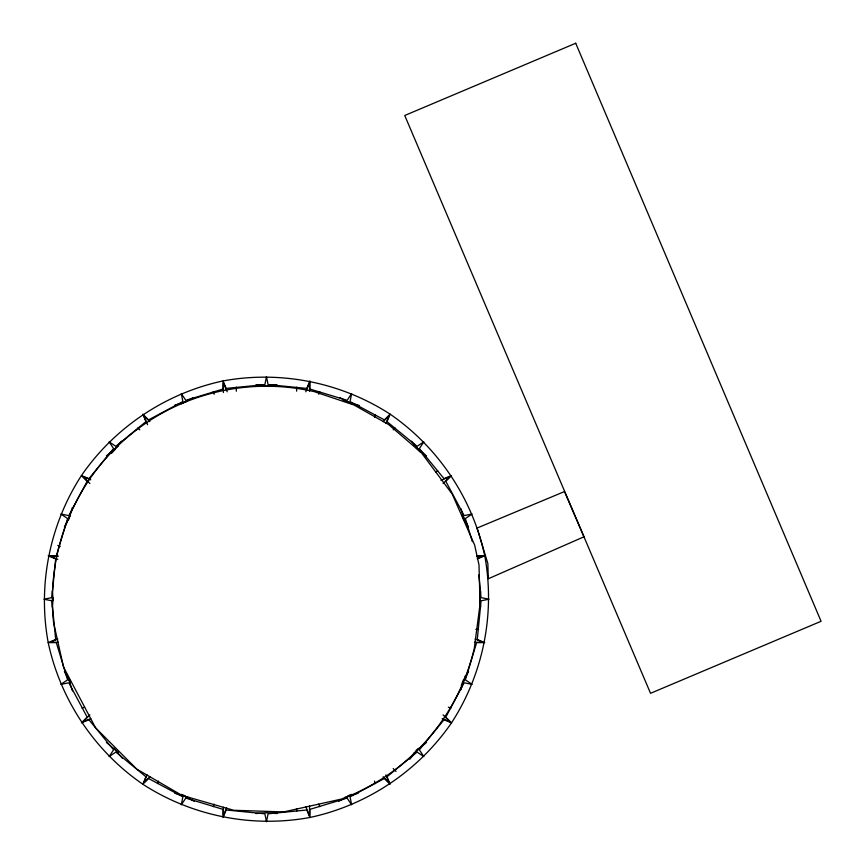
<?xml version="1.0" encoding="UTF-8"?>
<svg xmlns="http://www.w3.org/2000/svg" width="865" height="865" viewBox="0 0 865 865"><rect width="100%" height="100%" fill="white"/><g stroke="black" fill="none" stroke-linecap="round" stroke-linejoin="round"><path stroke-width="1.3" d="M52.343 607.122L53.154 597.975M479.686 601.737L480.605 591.282M68.53 519.962L72.465 507.441M460.883 689.719L465.208 675.943M143.99 782.371L147.082 774.91M305.778 391.78L309.378 383.087M157.473 783.582L158.5 781.095M318.742 394.245L319.769 391.759M213.179 806.656L214.206 804.169M374.448 417.319L375.475 414.832M223.57 815.327L226.652 807.867M385.866 423.504L388.958 416.043M462.148 683.047L463.629 679.468M64.399 526.904L70.465 515.27M461.272 685.469L468.549 671.5M121.5 441.182L111.39 453.26L115.045 449.605M409.761 759.232L419.028 748.171M83.224 721.551L89.884 714.89M383.108 421.666L388.818 415.957M393.197 429.851L395.1 427.948M435.83 472.474L437.733 470.571M144.131 782.457L149.84 776.748M443.064 483.513L449.724 476.853M416.076 750.636L417.903 748.809M106.438 455.92L118.516 445.81M413.427 753.447L426.51 742.484M181.38 403.804L193.014 397.738M338.777 801.282L351.568 794.6M477.264 558.909L484.746 555.784C472.528 498.564 438.317 447.346 390.115 414.162C341.015 382.33 280.606 370.317 223.062 380.935C165.831 393.153 114.613 427.364 81.429 475.566C49.608 524.666 37.584 585.075 48.202 642.619C60.42 699.85 94.631 751.058 142.833 784.241C191.933 816.073 252.342 828.086 309.886 817.479C367.117 805.261 418.336 771.039 451.519 722.848C483.34 673.738 495.364 613.339 484.746 555.784L476.637 555.773M50.354 642.111L57.814 639.019M440.934 480.324L449.638 476.723M82.099 708.208L84.586 707.17M83.31 721.68L90.771 718.599M477.621 558.357L482.594 556.292M347.935 795.865L351.514 794.384M174.708 405.188L187.229 401.252M344.465 797.552L358.24 793.216M261.317 386.223L277.005 384.839M255.943 813.565L266.398 812.646M50.386 556.141L58.452 556.141M477.177 556.141L482.562 556.141M475.837 629.352L478.529 629.352M50.386 642.273L58.452 642.273M474.496 642.273L482.562 642.273M255.943 384.839L271.621 386.223M266.55 812.646L277.005 813.565M343.221 400.463L359.494 405.588M174.708 793.216L188.483 797.552M83.31 476.723L90.771 479.815M475.134 639.019L482.594 642.111M57.782 545.393L60.269 546.421M448.362 707.17L450.849 708.208M50.354 556.292L57.814 559.385M442.177 718.599L449.638 721.68M181.434 794.384L185.013 795.865M339.934 397.738L351.568 403.804M181.38 794.6L194.171 801.282M413.427 444.967L426.51 455.92M106.438 742.484L118.516 752.604M416.076 447.778L420.639 452.341M144.131 415.957L149.84 421.666M443.064 714.89L449.724 721.551M137.849 427.948L139.752 429.851M393.197 768.563L396.051 771.418M83.224 476.853L89.884 483.513M383.108 776.748L388.818 782.457M411.437 441.182L420.714 452.254M113.921 748.171L122.343 758.227M462.483 515.27L468.549 526.904M64.399 671.5L70.465 683.145M462.148 515.356L463.629 518.935M223.57 383.087L227.171 391.78M385.866 774.91L388.958 782.371M213.179 391.759L214.206 394.245M374.448 781.095L375.475 783.582M318.742 804.169L319.769 806.656M143.99 416.043L147.601 424.747M305.778 806.623L309.378 815.327M69.319 679.468L70.314 681.858M460.883 508.685L465.208 522.46M68.13 677.198L72.465 690.973M472.355 541.652L465.348 518.557L472.074 514.037L464.127 515.605L445.799 481.308L451.519 475.566L444.015 478.648L419.352 448.589L423.839 441.842L417.092 446.329L387.023 421.655L390.115 414.162L384.374 419.882L350.076 401.555L351.633 393.597L347.125 400.333L309.908 389.045L309.886 380.935L306.772 388.417L268.074 384.601L266.474 376.653L264.874 384.601L226.176 388.417L223.062 380.935L223.04 389.045L185.824 400.333L181.304 393.597L182.872 401.555L148.575 419.882L142.833 414.162L145.926 421.655L115.856 446.329L109.109 441.842L113.596 448.589L88.933 478.648L81.429 475.566L87.149 481.308L68.822 515.605L60.864 514.037L67.6 518.557L56.312 555.773L48.202 555.784L55.684 558.909L51.878 597.607L43.931 599.207L51.878 600.797L55.684 639.505L48.202 642.619L56.312 642.641L67.6 679.858L60.864 684.366L68.822 682.799L87.149 717.107L81.429 722.848L88.933 719.756L113.596 749.825L109.109 756.572L115.856 752.074L145.926 776.748L142.833 784.241L148.575 778.522L182.872 796.86L181.304 804.807L185.824 798.081L223.04 809.37L223.062 817.479L226.176 809.997L264.874 813.803L266.474 821.75L268.074 813.803L306.772 809.997L309.886 817.479L309.908 809.37L347.125 798.081L351.633 804.807L350.076 796.86L384.374 778.522L390.115 784.241L387.023 776.748L417.092 752.074L423.839 756.572L419.352 749.825L444.015 719.756L451.519 722.848L445.799 717.107L464.127 682.799L472.074 684.366L465.348 679.858L476.637 642.641L484.746 642.619L477.264 639.505L481.07 600.797L489.017 599.207L481.07 597.607L478.842 574.922M53.803 623.708L63.513 667.012L95.55 727.789L136.789 769.136L181.964 795.389L233.745 810.267L283.666 811.921L341.329 799.109A213.06 213.06 0 0 0 474.236 648.718L480.032 604.278L479.005 565.007L474.658 545.058L452.233 494.099L421.331 452.654L388.461 424.445L354.045 405.015L314.049 391.575A215.472 215.472 0 0 0 165.929 411.091A213.309 213.309 0 0 0 53.717 623.719M479.686 596.666L480.605 607.122M52.343 591.282L53.154 600.44M309.54 383.108L309.54 391.185M309.54 805.877L309.54 815.295M296.619 387.152L296.619 391.185M296.619 808.57L296.619 811.262M236.329 387.152L236.329 391.185M223.408 383.108L223.408 392.537M223.408 807.218L223.408 815.295M584.005 536.776L488.293 578.761L487.86 563.58L477.091 528.05L564.51 491.558L584.005 536.776M575.712 43.25L404.744 115.488L650.534 693.308L821.069 621.286L575.712 43.25"/></g></svg>
